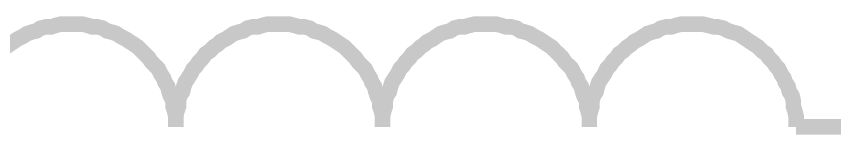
# Model space of a CAD drawing. Header units: inches. Extents: x 0 to 841, y 0 to 594.
# Drawn here: x 722.94 to 738.76, y 442.35 to 444.63 of the extents above; entities that cross this region are included whole.
import ezdxf

# ---------------------------------------------------------------- set-up
doc = ezdxf.new("R2010")
doc.units = ezdxf.units.IN
doc.layers.add('Sheet', color=255, linetype='Continuous')

msp = doc.modelspace()

# ---------------------------------------------------------------- linework, layer by layer
at = {"layer": 'Sheet'}
for points in [[(724.012, 444.481, 0.3, 0.3, 0), (723.907, 444.481, 0.3, 0.3, 0), (723.802, 444.481, 0.3, 0.3, 0), (723.698, 444.455, 0.3, 0.3, 0), (723.62, 444.429, 0.3, 0.3, 0), (723.515, 444.429, 0.3, 0.3, 0), (723.411, 444.403, 0.3, 0.3, 0), (723.332, 444.35, 0.3, 0.3, 0), (723.228, 444.324, 0.3, 0.3, 0), (723.149, 444.298, 0.3, 0.3, 0), (723.071, 444.246, 0.3, 0.3, 0), (722.966, 444.193, 0.3, 0.3, 0), (722.888, 444.141, 0.3, 0.3, 0), (722.81, 444.089, 0.3, 0.3, 0), (722.731, 444.037, 0.3, 0.3, 0)], [(726.024, 442.495, 0.3, 0.3, 0), (726.024, 442.6, 0.3, 0.3, 0), (726.024, 442.704, 0.3, 0.3, 0), (725.997, 442.809, 0.3, 0.3, 0), (725.971, 442.887, 0.3, 0.3, 0), (725.971, 442.991, 0.3, 0.3, 0), (725.919, 443.096, 0.3, 0.3, 0), (725.893, 443.174, 0.3, 0.3, 0), (725.867, 443.279, 0.3, 0.3, 0), (725.815, 443.357, 0.3, 0.3, 0), (725.788, 443.436, 0.3, 0.3, 0), (725.736, 443.514, 0.3, 0.3, 0), (725.684, 443.619, 0.3, 0.3, 0), (725.632, 443.671, 0.3, 0.3, 0), (725.553, 443.749, 0.3, 0.3, 0), (725.501, 443.828, 0.3, 0.3, 0), (725.423, 443.906, 0.3, 0.3, 0), (725.37, 443.958, 0.3, 0.3, 0), (725.292, 444.037, 0.3, 0.3, 0), (725.214, 444.089, 0.3, 0.3, 0), (725.135, 444.141, 0.3, 0.3, 0), (725.057, 444.193, 0.3, 0.3, 0), (724.952, 444.246, 0.3, 0.3, 0), (724.874, 444.298, 0.3, 0.3, 0), (724.795, 444.324, 0.3, 0.3, 0), (724.691, 444.35, 0.3, 0.3, 0), (724.613, 444.403, 0.3, 0.3, 0), (724.508, 444.429, 0.3, 0.3, 0), (724.403, 444.429, 0.3, 0.3, 0), (724.325, 444.455, 0.3, 0.3, 0), (724.221, 444.481, 0.3, 0.3, 0), (724.116, 444.481, 0.3, 0.3, 0), (724.012, 444.481, 0.3, 0.3, 0)], [(728.01, 444.481, 0.3, 0.3, 0), (727.905, 444.481, 0.3, 0.3, 0), (727.801, 444.481, 0.3, 0.3, 0), (727.696, 444.455, 0.3, 0.3, 0), (727.618, 444.429, 0.3, 0.3, 0), (727.513, 444.429, 0.3, 0.3, 0), (727.409, 444.403, 0.3, 0.3, 0), (727.33, 444.35, 0.3, 0.3, 0), (727.226, 444.324, 0.3, 0.3, 0), (727.147, 444.298, 0.3, 0.3, 0), (727.069, 444.246, 0.3, 0.3, 0), (726.99, 444.193, 0.3, 0.3, 0), (726.886, 444.141, 0.3, 0.3, 0), (726.834, 444.089, 0.3, 0.3, 0), (726.755, 444.037, 0.3, 0.3, 0), (726.677, 443.958, 0.3, 0.3, 0), (726.598, 443.906, 0.3, 0.3, 0), (726.546, 443.828, 0.3, 0.3, 0), (726.468, 443.749, 0.3, 0.3, 0), (726.416, 443.671, 0.3, 0.3, 0), (726.363, 443.619, 0.3, 0.3, 0), (726.311, 443.514, 0.3, 0.3, 0), (726.259, 443.436, 0.3, 0.3, 0), (726.207, 443.357, 0.3, 0.3, 0), (726.18, 443.279, 0.3, 0.3, 0), (726.154, 443.174, 0.3, 0.3, 0), (726.102, 443.096, 0.3, 0.3, 0), (726.076, 442.991, 0.3, 0.3, 0), (726.076, 442.887, 0.3, 0.3, 0), (726.05, 442.809, 0.3, 0.3, 0), (726.024, 442.704, 0.3, 0.3, 0), (726.024, 442.6, 0.3, 0.3, 0), (726.024, 442.495, 0.3, 0.3, 0)], [(730.022, 442.495, 0.3, 0.3, 0), (730.022, 442.6, 0.3, 0.3, 0), (730.022, 442.704, 0.3, 0.3, 0), (729.996, 442.809, 0.3, 0.3, 0), (729.969, 442.887, 0.3, 0.3, 0), (729.969, 442.991, 0.3, 0.3, 0), (729.917, 443.096, 0.3, 0.3, 0), (729.891, 443.174, 0.3, 0.3, 0), (729.865, 443.279, 0.3, 0.3, 0), (729.813, 443.357, 0.3, 0.3, 0), (729.786, 443.436, 0.3, 0.3, 0), (729.734, 443.514, 0.3, 0.3, 0), (729.682, 443.619, 0.3, 0.3, 0), (729.63, 443.671, 0.3, 0.3, 0), (729.551, 443.749, 0.3, 0.3, 0), (729.499, 443.828, 0.3, 0.3, 0), (729.421, 443.906, 0.3, 0.3, 0), (729.368, 443.958, 0.3, 0.3, 0), (729.29, 444.037, 0.3, 0.3, 0), (729.212, 444.089, 0.3, 0.3, 0), (729.133, 444.141, 0.3, 0.3, 0), (729.055, 444.193, 0.3, 0.3, 0), (728.95, 444.246, 0.3, 0.3, 0), (728.872, 444.298, 0.3, 0.3, 0), (728.793, 444.324, 0.3, 0.3, 0), (728.689, 444.35, 0.3, 0.3, 0), (728.611, 444.403, 0.3, 0.3, 0), (728.506, 444.429, 0.3, 0.3, 0), (728.402, 444.429, 0.3, 0.3, 0), (728.323, 444.455, 0.3, 0.3, 0), (728.219, 444.481, 0.3, 0.3, 0), (728.114, 444.481, 0.3, 0.3, 0), (728.01, 444.481, 0.3, 0.3, 0)], [(732.008, 444.481, 0.3, 0.3, 0), (731.903, 444.481, 0.3, 0.3, 0), (731.799, 444.481, 0.3, 0.3, 0), (731.694, 444.455, 0.3, 0.3, 0), (731.616, 444.429, 0.3, 0.3, 0), (731.511, 444.429, 0.3, 0.3, 0), (731.407, 444.403, 0.3, 0.3, 0), (731.328, 444.35, 0.3, 0.3, 0), (731.224, 444.324, 0.3, 0.3, 0), (731.145, 444.298, 0.3, 0.3, 0), (731.067, 444.246, 0.3, 0.3, 0), (730.989, 444.193, 0.3, 0.3, 0), (730.884, 444.141, 0.3, 0.3, 0), (730.832, 444.089, 0.3, 0.3, 0), (730.753, 444.037, 0.3, 0.3, 0), (730.675, 443.958, 0.3, 0.3, 0), (730.597, 443.906, 0.3, 0.3, 0), (730.544, 443.828, 0.3, 0.3, 0), (730.466, 443.749, 0.3, 0.3, 0), (730.414, 443.671, 0.3, 0.3, 0), (730.361, 443.619, 0.3, 0.3, 0), (730.309, 443.514, 0.3, 0.3, 0), (730.257, 443.436, 0.3, 0.3, 0), (730.205, 443.357, 0.3, 0.3, 0), (730.178, 443.279, 0.3, 0.3, 0), (730.152, 443.174, 0.3, 0.3, 0), (730.1, 443.096, 0.3, 0.3, 0), (730.074, 442.991, 0.3, 0.3, 0), (730.074, 442.887, 0.3, 0.3, 0), (730.048, 442.809, 0.3, 0.3, 0), (730.022, 442.704, 0.3, 0.3, 0), (730.022, 442.6, 0.3, 0.3, 0), (730.022, 442.495, 0.3, 0.3, 0)], [(734.02, 442.495, 0.3, 0.3, 0), (734.02, 442.6, 0.3, 0.3, 0), (734.02, 442.704, 0.3, 0.3, 0), (733.994, 442.809, 0.3, 0.3, 0), (733.967, 442.887, 0.3, 0.3, 0), (733.967, 442.991, 0.3, 0.3, 0), (733.915, 443.096, 0.3, 0.3, 0), (733.889, 443.174, 0.3, 0.3, 0), (733.863, 443.279, 0.3, 0.3, 0), (733.811, 443.357, 0.3, 0.3, 0), (733.785, 443.436, 0.3, 0.3, 0), (733.732, 443.514, 0.3, 0.3, 0), (733.68, 443.619, 0.3, 0.3, 0), (733.628, 443.671, 0.3, 0.3, 0), (733.549, 443.749, 0.3, 0.3, 0), (733.497, 443.828, 0.3, 0.3, 0), (733.419, 443.906, 0.3, 0.3, 0), (733.366, 443.958, 0.3, 0.3, 0), (733.288, 444.037, 0.3, 0.3, 0), (733.21, 444.089, 0.3, 0.3, 0), (733.131, 444.141, 0.3, 0.3, 0), (733.053, 444.193, 0.3, 0.3, 0), (732.948, 444.246, 0.3, 0.3, 0), (732.87, 444.298, 0.3, 0.3, 0), (732.792, 444.324, 0.3, 0.3, 0), (732.687, 444.35, 0.3, 0.3, 0), (732.609, 444.403, 0.3, 0.3, 0), (732.504, 444.429, 0.3, 0.3, 0), (732.4, 444.429, 0.3, 0.3, 0), (732.321, 444.455, 0.3, 0.3, 0), (732.217, 444.481, 0.3, 0.3, 0), (732.112, 444.481, 0.3, 0.3, 0), (732.008, 444.481, 0.3, 0.3, 0)], [(736.006, 444.481, 0.3, 0.3, 0), (735.901, 444.481, 0.3, 0.3, 0), (735.797, 444.481, 0.3, 0.3, 0), (735.692, 444.455, 0.3, 0.3, 0), (735.614, 444.429, 0.3, 0.3, 0), (735.509, 444.429, 0.3, 0.3, 0), (735.405, 444.403, 0.3, 0.3, 0), (735.326, 444.35, 0.3, 0.3, 0), (735.222, 444.324, 0.3, 0.3, 0), (735.143, 444.298, 0.3, 0.3, 0), (735.065, 444.246, 0.3, 0.3, 0), (734.987, 444.193, 0.3, 0.3, 0), (734.882, 444.141, 0.3, 0.3, 0), (734.83, 444.089, 0.3, 0.3, 0), (734.751, 444.037, 0.3, 0.3, 0), (734.673, 443.958, 0.3, 0.3, 0), (734.595, 443.906, 0.3, 0.3, 0), (734.542, 443.828, 0.3, 0.3, 0), (734.464, 443.749, 0.3, 0.3, 0), (734.412, 443.671, 0.3, 0.3, 0), (734.359, 443.619, 0.3, 0.3, 0), (734.307, 443.514, 0.3, 0.3, 0), (734.255, 443.436, 0.3, 0.3, 0), (734.203, 443.357, 0.3, 0.3, 0), (734.176, 443.279, 0.3, 0.3, 0), (734.15, 443.174, 0.3, 0.3, 0), (734.098, 443.096, 0.3, 0.3, 0), (734.072, 442.991, 0.3, 0.3, 0), (734.072, 442.887, 0.3, 0.3, 0), (734.046, 442.809, 0.3, 0.3, 0), (734.02, 442.704, 0.3, 0.3, 0), (734.02, 442.6, 0.3, 0.3, 0), (734.02, 442.495, 0.3, 0.3, 0)], [(738.018, 442.495, 0.3, 0.3, 0), (738.018, 442.6, 0.3, 0.3, 0), (738.018, 442.704, 0.3, 0.3, 0), (737.992, 442.809, 0.3, 0.3, 0), (737.965, 442.887, 0.3, 0.3, 0), (737.965, 442.991, 0.3, 0.3, 0), (737.939, 443.096, 0.3, 0.3, 0), (737.887, 443.174, 0.3, 0.3, 0), (737.861, 443.279, 0.3, 0.3, 0), (737.809, 443.357, 0.3, 0.3, 0), (737.783, 443.436, 0.3, 0.3, 0), (737.73, 443.514, 0.3, 0.3, 0), (737.678, 443.619, 0.3, 0.3, 0), (737.626, 443.671, 0.3, 0.3, 0), (737.574, 443.749, 0.3, 0.3, 0), (737.495, 443.828, 0.3, 0.3, 0), (737.443, 443.906, 0.3, 0.3, 0), (737.364, 443.958, 0.3, 0.3, 0), (737.286, 444.037, 0.3, 0.3, 0), (737.208, 444.089, 0.3, 0.3, 0), (737.129, 444.141, 0.3, 0.3, 0), (737.051, 444.193, 0.3, 0.3, 0), (736.973, 444.246, 0.3, 0.3, 0), (736.894, 444.298, 0.3, 0.3, 0), (736.79, 444.324, 0.3, 0.3, 0), (736.711, 444.35, 0.3, 0.3, 0), (736.607, 444.403, 0.3, 0.3, 0), (736.502, 444.429, 0.3, 0.3, 0), (736.424, 444.429, 0.3, 0.3, 0), (736.319, 444.455, 0.3, 0.3, 0), (736.215, 444.481, 0.3, 0.3, 0), (736.11, 444.481, 0.3, 0.3, 0), (736.006, 444.481, 0.3, 0.3, 0)], [(726.024, 442.495, 0.3, 0.3, 0), (726.024, 442.495, 0.3, 0.3, 0), (726.024, 442.495, 0.3, 0.3, 0), (726.024, 442.495, 0.3, 0.3, 0), (726.024, 442.495, 0.3, 0.3, 0), (726.024, 442.495, 0.3, 0.3, 0), (726.024, 442.495, 0.3, 0.3, 0), (726.024, 442.495, 0.3, 0.3, 0), (726.024, 442.495, 0.3, 0.3, 0), (726.024, 442.495, 0.3, 0.3, 0), (726.024, 442.495, 0.3, 0.3, 0), (726.024, 442.495, 0.3, 0.3, 0), (726.024, 442.495, 0.3, 0.3, 0), (726.024, 442.495, 0.3, 0.3, 0), (726.024, 442.495, 0.3, 0.3, 0), (726.024, 442.495, 0.3, 0.3, 0), (726.024, 442.495, 0.3, 0.3, 0), (726.024, 442.495, 0.3, 0.3, 0), (726.024, 442.495, 0.3, 0.3, 0), (726.024, 442.495, 0.3, 0.3, 0), (726.024, 442.495, 0.3, 0.3, 0), (726.024, 442.495, 0.3, 0.3, 0), (726.024, 442.495, 0.3, 0.3, 0), (726.024, 442.495, 0.3, 0.3, 0), (726.024, 442.495, 0.3, 0.3, 0), (726.024, 442.495, 0.3, 0.3, 0), (726.024, 442.495, 0.3, 0.3, 0), (726.024, 442.495, 0.3, 0.3, 0), (726.024, 442.495, 0.3, 0.3, 0), (726.024, 442.495, 0.3, 0.3, 0), (726.024, 442.495, 0.3, 0.3, 0), (726.024, 442.495, 0.3, 0.3, 0), (726.024, 442.495, 0.3, 0.3, 0)], [(730.022, 442.495, 0.3, 0.3, 0), (730.022, 442.495, 0.3, 0.3, 0), (730.022, 442.495, 0.3, 0.3, 0), (730.022, 442.495, 0.3, 0.3, 0), (730.022, 442.495, 0.3, 0.3, 0), (730.022, 442.495, 0.3, 0.3, 0), (730.022, 442.495, 0.3, 0.3, 0), (730.022, 442.495, 0.3, 0.3, 0), (730.022, 442.495, 0.3, 0.3, 0), (730.022, 442.495, 0.3, 0.3, 0), (730.022, 442.495, 0.3, 0.3, 0), (730.022, 442.495, 0.3, 0.3, 0), (730.022, 442.495, 0.3, 0.3, 0), (730.022, 442.495, 0.3, 0.3, 0), (730.022, 442.495, 0.3, 0.3, 0), (730.022, 442.495, 0.3, 0.3, 0), (730.022, 442.495, 0.3, 0.3, 0), (730.022, 442.495, 0.3, 0.3, 0), (730.022, 442.495, 0.3, 0.3, 0), (730.022, 442.495, 0.3, 0.3, 0), (730.022, 442.495, 0.3, 0.3, 0), (730.022, 442.495, 0.3, 0.3, 0), (730.022, 442.495, 0.3, 0.3, 0), (730.022, 442.495, 0.3, 0.3, 0), (730.022, 442.495, 0.3, 0.3, 0), (730.022, 442.495, 0.3, 0.3, 0), (730.022, 442.495, 0.3, 0.3, 0), (730.022, 442.495, 0.3, 0.3, 0), (730.022, 442.495, 0.3, 0.3, 0), (730.022, 442.495, 0.3, 0.3, 0), (730.022, 442.495, 0.3, 0.3, 0), (730.022, 442.495, 0.3, 0.3, 0), (730.022, 442.495, 0.3, 0.3, 0)], [(734.02, 442.495, 0.3, 0.3, 0), (734.02, 442.495, 0.3, 0.3, 0), (734.02, 442.495, 0.3, 0.3, 0), (734.02, 442.495, 0.3, 0.3, 0), (734.02, 442.495, 0.3, 0.3, 0), (734.02, 442.495, 0.3, 0.3, 0), (734.02, 442.495, 0.3, 0.3, 0), (734.02, 442.495, 0.3, 0.3, 0), (734.02, 442.495, 0.3, 0.3, 0), (734.02, 442.495, 0.3, 0.3, 0), (734.02, 442.495, 0.3, 0.3, 0), (734.02, 442.495, 0.3, 0.3, 0), (734.02, 442.495, 0.3, 0.3, 0), (734.02, 442.495, 0.3, 0.3, 0), (734.02, 442.495, 0.3, 0.3, 0), (734.02, 442.495, 0.3, 0.3, 0), (734.02, 442.495, 0.3, 0.3, 0), (734.02, 442.495, 0.3, 0.3, 0), (734.02, 442.495, 0.3, 0.3, 0), (734.02, 442.495, 0.3, 0.3, 0), (734.02, 442.495, 0.3, 0.3, 0), (734.02, 442.495, 0.3, 0.3, 0), (734.02, 442.495, 0.3, 0.3, 0), (734.02, 442.495, 0.3, 0.3, 0), (734.02, 442.495, 0.3, 0.3, 0), (734.02, 442.495, 0.3, 0.3, 0), (734.02, 442.495, 0.3, 0.3, 0), (734.02, 442.495, 0.3, 0.3, 0), (734.02, 442.495, 0.3, 0.3, 0), (734.02, 442.495, 0.3, 0.3, 0), (734.02, 442.495, 0.3, 0.3, 0), (734.02, 442.495, 0.3, 0.3, 0), (734.02, 442.495, 0.3, 0.3, 0)], [(738.018, 442.495, 0.3, 0.3, 0), (742.512, 442.495, 0.3, 0.3, 0)]]:
    msp.add_lwpolyline(points, format="xyseb", dxfattribs=at)

doc.saveas('drawing.dxf')
